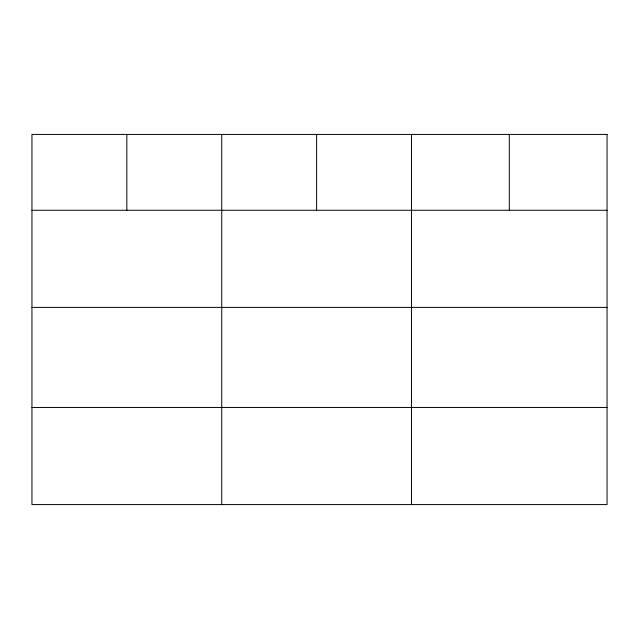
<?xml version="1.0" encoding="UTF-8"?>
<svg xmlns="http://www.w3.org/2000/svg" width="639" height="639" viewBox="0 0 639 639"><rect width="100%" height="100%" fill="white"/><g stroke="black" fill="none" stroke-linecap="round" stroke-linejoin="round"><path stroke-width="0.96" d="M31.95 210.271L607.05 210.271M31.95 307.391L607.05 307.391M31.95 407.458L607.05 407.458M509.283 134.422L509.283 210.271M411.516 134.422L411.516 504.578M316.624 134.422L316.624 210.271M221.733 134.422L221.733 504.578M126.841 134.422L126.841 210.271M607.05 134.422L31.95 134.422L31.95 504.578L607.05 504.578L607.05 134.422"/></g></svg>
